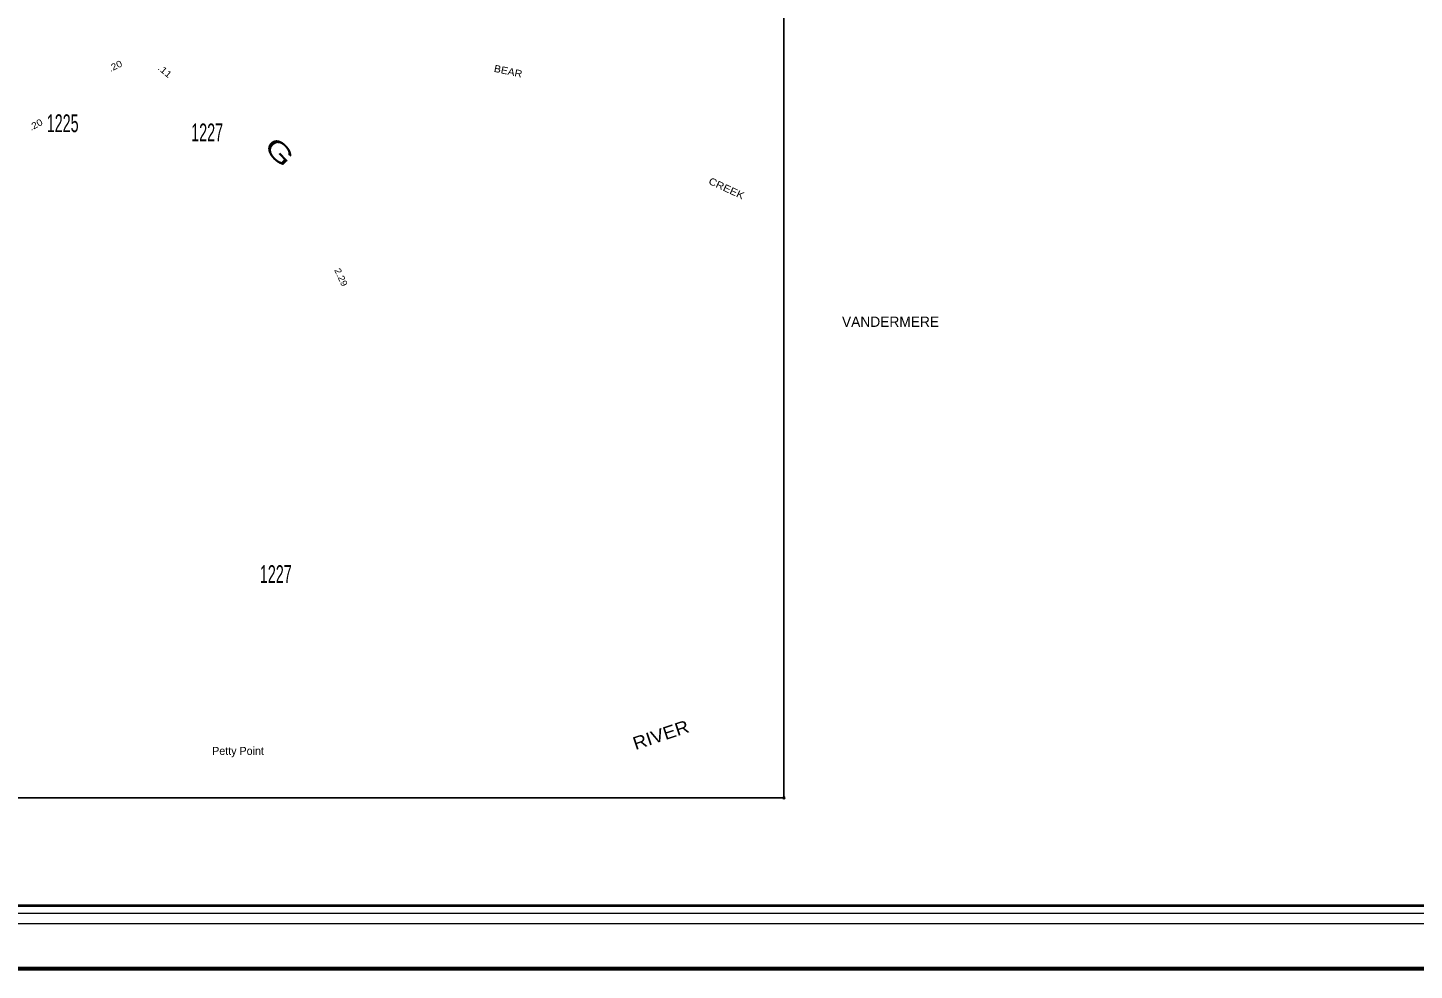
# Model space of a CAD drawing. Extents: x 775955 to 872674, y 130668 to 250635.
# Drawn here: x 800007 to 824270, y 194238 to 210733 of the extents above; entities that cross this region are included whole.
import ezdxf
from ezdxf.enums import TextEntityAlignment as Align

# ---------------------------------------------------------------- set-up
doc = ezdxf.new("R2010")
doc.units = 0
doc.header["$LTSCALE"] = 64
doc.header["$PDMODE"] = 32
doc.header["$PDSIZE"] = 32
for name, color, linetype, lineweight in [('1', 7, 'Continuous', 25), ('20', 7, 'Continuous', 40), ('40', 7, 'Continuous', 13), ('56', 7, 'Continuous', 40), ('63', 7, 'Continuous', 25)]:
    doc.layers.add(name, color=color, linetype=linetype, lineweight=lineweight)
for name, color, linetype in [('23', 7, 'Continuous'), ('34', 7, 'Continuous'), ('57', 7, 'Continuous'), ('58', 7, 'Continuous')]:
    doc.layers.add(name, color=color, linetype=linetype)

msp = doc.modelspace()

# ---------------------------------------------------------------- linework, layer by layer
at = {"layer": '1', "lineweight": 13}
msp.add_lwpolyline([(872585.18, 194237.63), (775954.53, 194237.63), (775954.53, 250634.67), (872585.18, 250634.67)], close=True, dxfattribs=at)
at = {"layer": '1'}
msp.add_point((813240.31, 197254.32), dxfattribs=at)
at = {"layer": '20'}
for points in [[(775989.54, 250599.67), (872550.18, 250599.67), (872550.18, 194272.63), (775989.54, 194272.63)], [(779177.39, 249490.7), (871624.67, 249490.7), (871624.67, 195364.34), (779177.39, 195364.34)]]:
    msp.add_lwpolyline(points, close=True, dxfattribs=at)
at = {"layer": '20', "lineweight": 13}
msp.add_lwpolyline([(778868.2, 249816.17), (778868.2, 195055.06), (779046.75, 195233.73), (779046.75, 249621.34), (871755.28, 249621.34), (871755.28, 195233.73), (779046.75, 195233.73), (778868.2, 195055.06), (871933.86, 195055.06), (871933.86, 249816.17)], close=True, dxfattribs=at)
at = {"layer": '63'}
msp.add_lwpolyline([(813240.31, 197254.32), (813240.31, 219807.6), (803190.73, 219802.86), (782222.62, 209379.13), (782222.62, 197254.32)], close=True, dxfattribs=at)

# ---------------------------------------------------------------- texts
at = {"layer": '23', "width": 0.6}
for s, p in [('1225', (800618.97, 208905.79)), ('1227', (803146.68, 208745.63)), ('1227', (804348.31, 201015.84))]:
    msp.add_text(s, height=312, dxfattribs=at).set_placement(p, align=Align.CENTER)
at = {"layer": '34'}
msp.add_text('VANDERMERE', height=180, dxfattribs=at).set_placement((814255.65, 205497.48))
at = {"layer": '40'}
for s, rotation, width, p in [('.20', 26.022, 1.15, (801565.24, 210012.52)), ('.11', 319.541, 1.2, (802370.43, 209928.83)), ('.20', 28.627, 1.15, (800175.32, 208986.88)), ('2.29', 294.967, 1.1, (805437.59, 206343.09))]:
    msp.add_text(s, height=115, rotation=rotation, dxfattribs=dict(at, width=width)).set_placement(p, align=Align.CENTER)
at = {"layer": '56', "width": 1.55}
msp.add_text('G', height=320, rotation=312.751, dxfattribs=at).set_placement((804297.02, 208450.55), align=Align.CENTER)
at = {"layer": '57', "width": 1.1}
msp.add_text('RIVER', height=225, rotation=18.441, dxfattribs=at).set_placement((811122.43, 198250.71), align=Align.CENTER)
at = {"layer": '57'}
msp.add_text('Petty Point', height=140, dxfattribs=at).set_placement((803687.31, 198007.5), align=Align.CENTER)
at = {"layer": '58'}
for s, rotation, width, p in [('BEAR', 347.901, 1.1, (808401.33, 209911.6)), ('CREEK', 335.067, 1.15, (812208.46, 207866.34))]:
    msp.add_text(s, height=125, rotation=rotation, dxfattribs=dict(at, width=width)).set_placement(p, align=Align.CENTER)

doc.saveas('drawing.dxf')
